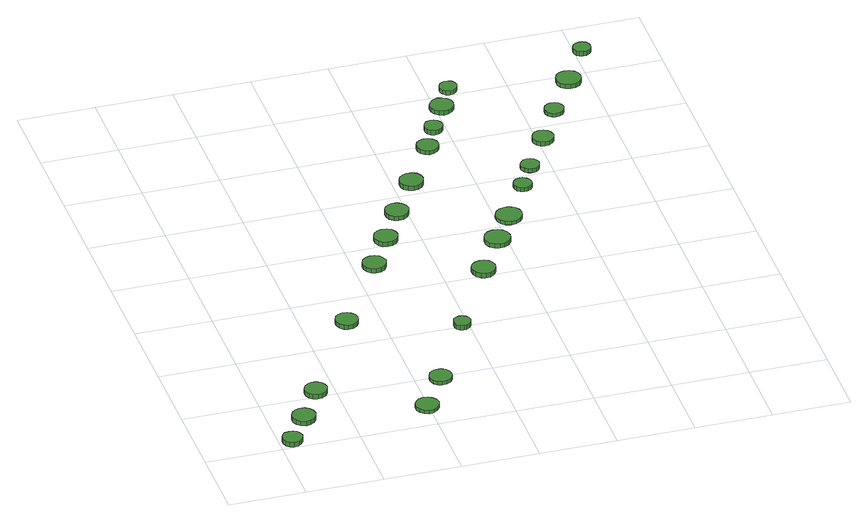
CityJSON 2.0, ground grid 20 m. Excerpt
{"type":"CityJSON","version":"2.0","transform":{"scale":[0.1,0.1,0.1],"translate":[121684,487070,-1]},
"CityObjects":{
"tree1":{"type":"SolitaryVegetationObject","attributes":{"function":"something"},"geometry":[{"type":"MultiSurface","lod":"1","boundaries":[[[0,1,2,3,4,5,6,7,8,9,10,11,12,13,14]],[[15,16,17,18,19,20,21,22,23,24,25,26,27,28,29]],[[0,29,28,1]],[[1,28,27,2]],[[2,27,26,3]],[[3,26,25,4]],[[4,25,24,5]],[[5,24,23,6]],[[6,23,22,7]],[[7,22,21,8]],[[8,21,20,9]],[[9,20,19,10]],[[10,19,18,11]],[[11,18,17,12]],[[12,17,16,13]],[[13,16,15,14]],[[14,15,29,0]]]}]},
"tree2":{"type":"SolitaryVegetationObject","attributes":{"function":"something"},"geometry":[{"type":"MultiSurface","lod":"1","boundaries":[[[30,31,32,33,34,35,36,37,38,39,40,41,42,43,44]],[[45,46,47,48,49,50,51,52,53,54,55,56,57,58,59]],[[30,59,58,31]],[[31,58,57,32]],[[32,57,56,33]],[[33,56,55,34]],[[34,55,54,35]],[[35,54,53,36]],[[36,53,52,37]],[[37,52,51,38]],[[38,51,50,39]],[[39,50,49,40]],[[40,49,48,41]],[[41,48,47,42]],[[42,47,46,43]],[[43,46,45,44]],[[44,45,59,30]]]}]},
"tree3":{"type":"SolitaryVegetationObject","attributes":{"function":"something"},"geometry":[{"type":"MultiSurface","lod":"1","boundaries":[[[60,61,62,63,64,65,66,67,68,69,70,71,72,73,74]],[[75,76,77,78,79,80,81,82,83,84,85,86,87,88,89]],[[60,89,88,61]],[[61,88,87,62]],[[62,87,86,63]],[[63,86,85,64]],[[64,85,84,65]],[[65,84,83,66]],[[66,83,82,67]],[[67,82,81,68]],[[68,81,80,69]],[[69,80,79,70]],[[70,79,78,71]],[[71,78,77,72]],[[72,77,76,73]],[[73,76,75,74]],[[74,75,89,60]]]}]},
"tree4":{"type":"SolitaryVegetationObject","attributes":{"function":"something"},"geometry":[{"type":"MultiSurface","lod":"1","boundaries":[[[90,91,92,93,94,95,96,97,98,99,100,101,102,103,104]],[[105,106,107,108,109,110,111,112,113,114,115,116,117,118,119]],[[90,119,118,91]],[[91,118,117,92]],[[92,117,116,93]],[[93,116,115,94]],[[94,115,114,95]],[[95,114,113,96]],[[96,113,112,97]],[[97,112,111,98]],[[98,111,110,99]],[[99,110,109,100]],[[100,109,108,101]],[[101,108,107,102]],[[102,107,106,103]],[[103,106,105,104]],[[104,105,119,90]]]}]},
"tree5":{"type":"SolitaryVegetationObject","attributes":{"function":"something"},"geometry":[{"type":"MultiSurface","lod":"1","boundaries":[[[120,121,122,123,124,125,126,127,128,129,130,131,132,133,134]],[[135,136,137,138,139,140,141,142,143,144,145,146,147,148,149]],[[120,149,148,121]],[[121,148,147,122]],[[122,147,146,123]],[[123,146,145,124]],[[124,145,144,125]],[[125,144,143,126]],[[126,143,142,127]],[[127,142,141,128]],[[128,141,140,129]],[[129,140,139,130]],[[130,139,138,131]],[[131,138,137,132]],[[132,137,136,133]],[[133,136,135,134]],[[134,135,149,120]]]}]},
"tree6":{"type":"SolitaryVegetationObject","attributes":{"function":"something"},"geometry":[{"type":"MultiSurface","lod":"1","boundaries":[[[150,151,152,153,154,155,156,157,158,159,160,161,162,163,164]],[[165,166,167,168,169,170,171,172,173,174,175,176,177,178,179]],[[150,179,178,151]],[[151,178,177,152]],[[152,177,176,153]],[[153,176,175,154]],[[154,175,174,155]],[[155,174,173,156]],[[156,173,172,157]],[[157,172,171,158]],[[158,171,170,159]],[[159,170,169,160]],[[160,169,168,161]],[[161,168,167,162]],[[162,167,166,163]],[[163,166,165,164]],[[164,165,179,150]]]}]},
"tree7":{"type":"SolitaryVegetationObject","attributes":{"function":"something"},"geometry":[{"type":"MultiSurface","lod":"1","boundaries":[[[180,181,182,183,184,185,186,187,188,189,190,191,192,193,194]],[[195,196,197,198,199,200,201,202,203,204,205,206,207,208,209]],[[180,209,208,181]],[[181,208,207,182]],[[182,207,206,183]],[[183,206,205,184]],[[184,205,204,185]],[[185,204,203,186]],[[186,203,202,187]],[[187,202,201,188]],[[188,201,200,189]],[[189,200,199,190]],[[190,199,198,191]],[[191,198,197,192]],[[192,197,196,193]],[[193,196,195,194]],[[194,195,209,180]]]}]},
"tree8":{"type":"SolitaryVegetationObject","attributes":{"function":"something"},"geometry":[{"type":"MultiSurface","lod":"1","boundaries":[[[210,211,212,213,214,215,216,217,218,219,220,221,222,223,224]],[[225,226,227,228,229,230,231,232,233,234,235,236,237,238,239]],[[210,239,238,211]],[[211,238,237,212]],[[212,237,236,213]],[[213,236,235,214]],[[214,235,234,215]],[[215,234,233,216]],[[216,233,232,217]],[[217,232,231,218]],[[218,231,230,219]],[[219,230,229,220]],[[220,229,228,221]],[[221,228,227,222]],[[222,227,226,223]],[[223,226,225,224]],[[224,225,239,210]]]}]},
"tree9":{"type":"SolitaryVegetationObject","attributes":{"function":"something"},"geometry":[{"type":"MultiSurface","lod":"1","boundaries":[[[240,241,242,243,244,245,246,247,248,249,250,251,252,253,254]],[[255,256,257,258,259,260,261,262,263,264,265,266,267,268,269]],[[240,269,268,241]],[[241,268,267,242]],[[242,267,266,243]],[[243,266,265,244]],[[244,265,264,245]],[[245,264,263,246]],[[246,263,262,247]],[[247,262,261,248]],[[248,261,260,249]],[[249,260,259,250]],[[250,259,258,251]],[[251,258,257,252]],[[252,257,256,253]],[[253,256,255,254]],[[254,255,269,240]]]}]},
"tree10":{"type":"SolitaryVegetationObject","attributes":{"function":"something"},"geometry":[{"type":"MultiSurface","lod":"1","boundaries":[[[270,271,272,273,274,275,276,277,278,279,280,281,282,283,284]],[[285,286,287,288,289,290,291,292,293,294,295,296,297,298,299]],[[270,299,298,271]],[[271,298,297,272]],[[272,297,296,273]],[[273,296,295,274]],[[274,295,294,275]],[[275,294,293,276]],[[276,293,292,277]],[[277,292,291,278]],[[278,291,290,279]],[[279,290,289,280]],[[280,289,288,281]],[[281,288,287,282]],[[282,287,286,283]],[[283,286,285,284]],[[284,285,299,270]]]}]},
"tree11":{"type":"SolitaryVegetationObject","attributes":{"function":"something"},"geometry":[{"type":"MultiSurface","lod":"1","boundaries":[[[300,301,302,303,304,305,306,307,308,309,310,311,312,313,314]],[[315,316,317,318,319,320,321,322,323,324,325,326,327,328,329]],[[300,329,328,301]],[[301,328,327,302]],[[302,327,326,303]],[[303,326,325,304]],[[304,325,324,305]],[[305,324,323,306]],[[306,323,322,307]],[[307,322,321,308]],[[308,321,320,309]],[[309,320,319,310]],[[310,319,318,311]],[[311,318,317,312]],[[312,317,316,313]],[[313,316,315,314]],[[314,315,329,300]]]}]},
"tree12":{"type":"SolitaryVegetationObject","attributes":{"function":"something"},"geometry":[{"type":"MultiSurface","lod":"1","boundaries":[[[330,331,332,333,334,335,336,337,338,339,340,341,342,343,344]],[[345,346,347,348,349,350,351,352,353,354,355,356,357,358,359]],[[330,359,358,331]],[[331,358,357,332]],[[332,357,356,333]],[[333,356,355,334]],[[334,355,354,335]],[[335,354,353,336]],[[336,353,352,337]],[[337,352,351,338]],[[338,351,350,339]],[[339,350,349,340]],[[340,349,348,341]],[[341,348,347,342]],[[342,347,346,343]],[[343,346,345,344]],[[344,345,359,330]]]}]},
"tree13":{"type":"SolitaryVegetationObject","attributes":{"function":"something"},"geometry":[{"type":"MultiSurface","lod":"1","boundaries":[[[360,361,362,363,364,365,366,367,368,369,370,371,372,373,374]],[[375,376,377,378,379,380,381,382,383,384,385,386,387,388,389]],[[360,389,388,361]],[[361,388,387,362]],[[362,387,386,363]],[[363,386,385,364]],[[364,385,384,365]],[[365,384,383,366]],[[366,383,382,367]],[[367,382,381,368]],[[368,381,380,369]],[[369,380,379,370]],[[370,379,378,371]],[[371,378,377,372]],[[372,377,376,373]],[[373,376,375,374]],[[374,375,389,360]]]}]},
"tree14":{"type":"SolitaryVegetationObject","attributes":{"function":"something"},"geometry":[{"type":"MultiSurface","lod":"1","boundaries":[[[390,391,392,393,394,395,396,397,398,399,400,401,402,403,404]],[[405,406,407,408,409,410,411,412,413,414,415,416,417,418,419]],[[390,419,418,391]],[[391,418,417,392]],[[392,417,416,393]],[[393,416,415,394]],[[394,415,414,395]],[[395,414,413,396]],[[396,413,412,397]],[[397,412,411,398]],[[398,411,410,399]],[[399,410,409,400]],[[400,409,408,401]],[[401,408,407,402]],[[402,407,406,403]],[[403,406,405,404]],[[404,405,419,390]]]}]},
"tree15":{"type":"SolitaryVegetationObject","attributes":{"function":"something"},"geometry":[{"type":"MultiSurface","lod":"1","boundaries":[[[420,421,422,423,424,425,426,427,428,429,430,431,432,433,434]],[[435,436,437,438,439,440,441,442,443,444,445,446,447,448,449]],[[420,449,448,421]],[[421,448,447,422]],[[422,447,446,423]],[[423,446,445,424]],[[424,445,444,425]],[[425,444,443,426]],[[426,443,442,427]],[[427,442,441,428]],[[428,441,440,429]],[[429,440,439,430]],[[430,439,438,431]],[[431,438,437,432]],[[432,437,436,433]],[[433,436,435,434]],[[434,435,449,420]]]}]},
"tree16":{"type":"SolitaryVegetationObject","attributes":{"function":"something"},"geometry":[{"type":"MultiSurface","lod":"1","boundaries":[[[450,451,452,453,454,455,456,457,458,459,460,461,462,463,464]],[[465,466,467,468,469,470,471,472,473,474,475,476,477,478,479]],[[450,479,478,451]],[[451,478,477,452]],[[452,477,476,453]],[[453,476,475,454]],[[454,475,474,455]],[[455,474,473,456]],[[456,473,472,457]],[[457,472,471,458]],[[458,471,470,459]],[[459,470,469,460]],[[460,469,468,461]],[[461,468,467,462]],[[462,467,466,463]],[[463,466,465,464]],[[464,465,479,450]]]}]},
"tree17":{"type":"SolitaryVegetationObject","attributes":{"function":"something"},"geometry":[{"type":"MultiSurface","lod":"1","boundaries":[[[480,481,482,483,484,485,486,487,488,489,490,491,492,493,494]],[[495,496,497,498,499,500,501,502,503,504,505,506,507,508,509]],[[480,509,508,481]],[[481,508,507,482]],[[482,507,506,483]],[[483,506,505,484]],[[484,505,504,485]],[[485,504,503,486]],[[486,503,502,487]],[[487,502,501,488]],[[488,501,500,489]],[[489,500,499,490]],[[490,499,498,491]],[[491,498,497,492]],[[492,497,496,493]],[[493,496,495,494]],[[494,495,509,480]]]}]},
"tree18":{"type":"SolitaryVegetationObject","attributes":{"function":"something"},"geometry":[{"type":"MultiSurface","lod":"1","boundaries":[[[510,511,512,513,514,515,516,517,518,519,520,521,522,523,524]],[[525,526,527,528,529,530,531,532,533,534,535,536,537,538,539]],[[510,539,538,511]],[[511,538,537,512]],[[512,537,536,513]],[[513,536,535,514]],[[514,535,534,515]],[[515,534,533,516]],[[516,533,532,517]],[[517,532,531,518]],[[518,531,530,519]],[[519,530,529,520]],[[520,529,528,521]],[[521,528,527,522]],[[522,527,526,523]],[[523,526,525,524]],[[524,525,539,510]]]}]},
"tree19":{"type":"SolitaryVegetationObject","attributes":{"function":"something"},"geometry":[{"type":"MultiSurface","lod":"1","boundaries":[[[540,541,542,543,544,545,546,547,548,549,550,551,552,553,554]],[[555,556,557,558,559,560,561,562,563,564,565,566,567,568,569]],[[540,569,568,541]],[[541,568,567,542]],[[542,567,566,543]],[[543,566,565,544]],[[544,565,564,545]],[[545,564,563,546]],[[546,563,562,547]],[[547,562,561,548]],[[548,561,560,549]],[[549,560,559,550]],[[550,559,558,551]],[[551,558,557,552]],[[552,557,556,553]],[[553,556,555,554]],[[554,555,569,540]]]}]},
"tree20":{"type":"SolitaryVegetationObject","attributes":{"function":"something"},"geometry":[{"type":"MultiSurface","lod":"1","boundaries":[[[570,571,572,573,574,575,576,577,578,579,580,581,582,583,584]],[[585,586,587,588,589,590,591,592,593,594,595,596,597,598,599]],[[570,599,598,571]],[[571,598,597,572]],[[572,597,596,573]],[[573,596,595,574]],[[574,595,594,575]],[[575,594,593,576]],[[576,593,592,577]],[[577,592,591,578]],[[578,591,590,579]],[[579,590,589,580]],[[580,589,588,581]],[[581,588,587,582]],[[582,587,586,583]],[[583,586,585,584]],[[584,585,599,570]]]}]},
"tree21":{"type":"SolitaryVegetationObject","attributes":{"function":"something"},"geometry":[{"type":"MultiSurface","lod":"1","boundaries":[[[600,601,602,603,604,605,606,607,608,609,610,611,612,613,614]],[[615,616,617,618,619,620,621,622,623,624,625,626,627,628,629]],[[600,629,628,601]],[[601,628,627,602]],[[602,627,626,603]],[[603,626,625,604]],[[604,625,624,605]],[[605,624,623,606]],[[606,623,622,607]],[[607,622,621,608]],[[608,621,620,609]],[[609,620,619,610]],[[610,619,618,611]],[[611,618,617,612]],[[612,617,616,613]],[[613,616,615,614]],[[614,615,629,600]]]}]},
"tree22":{"type":"SolitaryVegetationObject","attributes":{"function":"something"},"geometry":[{"type":"MultiSurface","lod":"1","boundaries":[[[630,631,632,633,634,635,636,637,638,639,640,641,642,643,644]],[[645,646,647,648,649,650,651,652,653,654,655,656,657,658,659]],[[630,659,658,631]],[[631,658,657,632]],[[632,657,656,633]],[[633,656,655,634]],[[634,655,654,635]],[[635,654,653,636]],[[636,653,652,637]],[[637,652,651,638]],[[638,651,650,639]],[[639,650,649,640]],[[640,649,648,641]],[[641,648,647,642]],[[642,647,646,643]],[[643,646,645,644]],[[644,645,659,630]]]}]},
"tree23":{"type":"SolitaryVegetationObject","attributes":{"function":"something"},"geometry":[{"type":"MultiSurface","lod":"1","boundaries":[[[660,661,662,663,664,665,666,667,668,669,670,671,672,673,674]],[[675,676,677,678,679,680,681,682,683,684,685,686,687,688,689]],[[660,689,688,661]],[[661,688,687,662]],[[662,687,686,663]],[[663,686,685,664]],[[664,685,684,665]],[[665,684,683,666]],[[666,683,682,667]],[[667,682,681,668]],[[668,681,680,669]],[[669,680,679,670]],[[670,679,678,671]],[[671,678,677,672]],[[672,677,676,673]],[[673,676,675,674]],[[674,675,689,660]]]}]},
"tree24":{"type":"SolitaryVegetationObject","attributes":{"function":"something"},"geometry":[{"type":"MultiSurface","lod":"1","boundaries":[[[690,691,692,693,694,695,696,697,698,699,700,701,702,703,704]],[[705,706,707,708,709,710,711,712,713,714,715,716,717,718,719]],[[690,719,718,691]],[[691,718,717,692]],[[692,717,716,693]],[[693,716,715,694]],[[694,715,714,695]],[[695,714,713,696]],[[696,713,712,697]],[[697,712,711,698]],[[698,711,710,699]],[[699,710,709,700]],[[700,709,708,701]],[[701,708,707,702]],[[702,707,706,703]],[[703,706,705,704]],[[704,705,719,690]]]}]}
},
"vertices":[
[59,26,20],[56,37,20],[50,46,20],[41,51,20],[30,52,20],[19,49,20],[11,41,20],[7,32,20],[7,21,20],[11,11,20],[19,3,20],[30,0,20],[41,1,20],[50,7,20],[56,15,20],[56,15,7],[50,7,7],[41,1,7],[30,0,7],[19,3,7],[11,11,7],[7,21,7],[7,32,7],[11,41,7],[19,49,7],[30,52,7],[41,51,7],[50,46,7],[56,37,7],[59,26,7],
[119,115,19],[116,127,19],[109,137,19],[98,144,19],[85,145,19],[73,141,19],[64,133,19],[58,121,19],[58,108,19],[64,97,19],[73,88,19],[85,84,19],[98,86,19],[109,92,19],[116,102,19],[116,102,6],[109,92,6],[98,86,6],[85,84,6],[73,88,6],[64,97,6],[58,108,6],[58,121,6],[64,133,6],[73,141,6],[85,145,6],[98,144,6],[109,137,6],[116,127,6],[119,115,6],
[180,219,19],[177,231,19],[170,241,19],[159,247,19],[147,248,19],[136,244,19],[127,236,19],[122,225,19],[122,213,19],[127,202,19],[136,194,19],[147,190,19],[159,191,19],[170,197,19],[177,207,19],[177,207,6],[170,197,6],[159,191,6],[147,190,6],[136,194,6],[127,202,6],[122,213,6],[122,225,6],[127,236,6],[136,244,6],[147,248,6],[159,247,6],[170,241,6],[177,231,6],[180,219,6],
[426,79,15],[423,92,15],[415,102,15],[405,108,15],[392,110,15],[380,106,15],[371,97,15],[365,86,15],[365,73,15],[371,61,15],[380,53,15],[392,49,15],[405,50,15],[415,57,15],[423,67,15],[423,67,5],[415,57,5],[405,50,5],[392,49,5],[380,53,5],[371,61,5],[365,73,5],[365,86,5],[371,97,5],[380,106,5],[392,110,5],[405,108,5],[415,102,5],[423,92,5],[426,79,5],
[341,490,22],[338,502,22],[331,512,22],[321,518,22],[308,520,22],[297,516,22],[288,508,22],[283,497,22],[283,484,22],[288,473,22],[297,465,22],[308,461,22],[321,462,22],[331,469,22],[338,478,22],[338,478,10],[331,469,10],[321,462,10],[308,461,10],[297,465,10],[288,473,10],[283,484,10],[283,497,10],[288,508,10],[297,516,10],[308,520,10],[321,518,10],[331,512,10],[338,502,10],[341,490,10],
[492,192,15],[490,204,15],[483,214,15],[472,220,15],[460,221,15],[449,217,15],[440,209,15],[435,198,15],[435,186,15],[440,175,15],[449,167,15],[460,164,15],[472,165,15],[483,171,15],[490,181,15],[490,181,5],[483,171,5],[472,165,5],[460,164,5],[449,167,5],[440,175,5],[435,186,5],[435,198,5],[440,209,5],[449,217,5],[460,221,5],[472,220,5],[483,214,5],[490,204,5],[492,192,5],
[480,711,24],[477,723,24],[470,734,24],[459,740,24],[446,741,24],[434,737,24],[424,729,24],[419,717,24],[419,705,24],[424,693,24],[434,684,24],[446,680,24],[459,682,24],[470,688,24],[477,698,24],[477,698,12],[470,688,12],[459,682,12],[446,680,12],[434,684,12],[424,693,12],[419,705,12],[419,717,12],[424,729,12],[434,737,12],[446,741,12],[459,740,12],[470,734,12],[477,723,12],[480,711,12],
[603,397,24],[601,407,24],[596,414,24],[587,419,24],[578,420,24],[569,417,24],[562,411,24],[559,402,24],[559,393,24],[562,384,24],[569,378,24],[578,375,24],[587,376,24],[596,381,24],[601,388,24],[601,388,11],[596,381,11],[587,376,11],[578,375,11],[569,378,11],[562,384,11],[559,393,11],[559,402,11],[562,411,11],[569,417,11],[578,420,11],[587,419,11],[596,414,11],[601,407,11],[603,397,11],
[544,824,19],[541,836,19],[534,847,19],[523,853,19],[510,854,19],[498,851,19],[488,842,19],[483,830,19],[483,818,19],[488,806,19],[498,797,19],[510,794,19],[523,795,19],[534,801,19],[541,812,19],[541,812,6],[534,801,6],[523,795,6],[510,794,6],[498,797,6],[488,806,6],[483,818,6],[483,830,6],[488,842,6],[498,851,6],[510,854,6],[523,853,6],[534,847,6],[541,836,6],[544,824,6],
[604,930,17],[601,943,17],[594,953,17],[583,960,17],[570,961,17],[558,957,17],[548,948,17],[543,937,17],[543,924,17],[548,912,17],[558,904,17],[570,900,17],[583,901,17],[594,908,17],[601,918,17],[601,918,5],[594,908,5],[583,901,5],[570,900,5],[558,904,5],[548,912,5],[543,924,5],[543,937,5],[548,948,5],[558,957,5],[570,961,5],[583,960,5],[594,953,5],[601,943,5],[604,930,5],
[732,614,24],[729,626,24],[722,636,24],[711,643,24],[698,644,24],[686,640,24],[676,632,24],[671,620,24],[671,607,24],[676,596,24],[686,587,24],[698,583,24],[711,584,24],[722,591,24],[729,601,24],[729,601,11],[722,591,11],[711,584,11],[698,583,11],[686,587,11],[676,596,11],[671,607,11],[671,620,11],[676,632,11],[686,640,11],[698,644,11],[711,643,11],[722,636,11],[729,626,11],[732,614,11],
[677,1048,18],[674,1060,18],[667,1071,18],[656,1077,18],[643,1078,18],[631,1074,18],[621,1066,18],[616,1054,18],[616,1041,18],[621,1030,18],[631,1021,18],[643,1017,18],[656,1019,18],[667,1025,18],[674,1035,18],[674,1035,5],[667,1025,5],[656,1019,5],[643,1017,5],[631,1021,5],[621,1030,5],[616,1041,5],[616,1054,5],[621,1066,5],[631,1074,5],[643,1078,5],[656,1077,5],[667,1071,5],[674,1060,5],[677,1048,5],
[808,741,18],[805,755,18],[797,766,18],[785,773,18],[771,774,18],[758,770,18],[748,761,18],[742,748,18],[742,734,18],[748,721,18],[758,712,18],[771,708,18],[785,709,18],[797,716,18],[805,727,18],[805,727,6],[797,716,6],[785,709,6],[771,708,6],[758,712,6],[748,721,6],[742,734,6],[742,748,6],[748,761,6],[758,770,6],[771,774,6],[785,773,6],[797,766,6],[805,755,6],[808,741,6],
[866,833,16],[863,847,16],[855,858,16],[842,865,16],[829,866,16],[815,862,16],[805,853,16],[799,840,16],[799,826,16],[805,813,16],[815,804,16],[829,800,16],[842,801,16],[855,808,16],[863,819,16],[863,819,6],[855,808,6],[842,801,6],[829,800,6],[815,804,6],[805,813,6],[799,826,6],[799,840,6],[805,853,6],[815,862,6],[829,866,6],[842,865,6],[855,858,6],[863,847,6],[866,833,6],
[759,1189,16],[756,1200,16],[749,1210,16],[739,1216,16],[727,1217,16],[716,1213,16],[707,1205,16],[702,1195,16],[702,1183,16],[707,1172,16],[716,1164,16],[727,1160,16],[739,1162,16],[749,1168,16],[756,1177,16],[756,1177,5],[749,1168,5],[739,1162,5],[727,1160,5],[716,1164,5],[707,1172,5],[702,1183,5],[702,1195,5],[707,1205,5],[716,1213,5],[727,1217,5],[739,1216,5],[749,1210,5],[756,1200,5],[759,1189,5],
[792,1265,18],[790,1275,18],[784,1283,18],[776,1288,18],[766,1289,18],[756,1286,18],[749,1279,18],[745,1270,18],[745,1260,18],[749,1251,18],[756,1244,18],[766,1241,18],[776,1242,18],[784,1247,18],[790,1255,18],[790,1255,5],[784,1247,5],[776,1242,5],[766,1241,5],[756,1244,5],[749,1251,5],[745,1260,5],[745,1270,5],[749,1279,5],[756,1286,5],[766,1289,5],[776,1288,5],[784,1283,5],[790,1275,5],[792,1265,5],
[929,957,16],[927,967,16],[921,975,16],[912,980,16],[903,981,16],[893,978,16],[886,971,16],[882,962,16],[882,952,16],[886,943,16],[893,937,16],[903,934,16],[912,935,16],[921,939,16],[927,947,16],[927,947,5],[921,939,5],[912,935,5],[903,934,5],[893,937,5],[886,943,5],[882,952,5],[882,962,5],[886,971,5],[893,978,5],[903,981,5],[912,980,5],[921,975,5],[927,967,5],[929,957,5],
[845,1349,17],[843,1362,17],[835,1372,17],[824,1378,17],[812,1380,17],[800,1376,17],[791,1367,17],[785,1356,17],[785,1343,17],[791,1332,17],[800,1323,17],[812,1319,17],[824,1321,17],[835,1327,17],[843,1337,17],[843,1337,5],[835,1327,5],[824,1321,5],[812,1319,5],[800,1323,5],[791,1332,5],[785,1343,5],[785,1356,5],[791,1367,5],[800,1376,5],[812,1380,5],[824,1378,5],[835,1372,5],[843,1362,5],[845,1349,5],
[971,1034,16],[969,1043,16],[963,1052,16],[955,1057,16],[945,1058,16],[935,1055,16],[928,1048,16],[923,1039,16],[923,1029,16],[928,1019,16],[935,1013,16],[945,1010,16],[955,1011,16],[963,1016,16],[969,1024,16],[969,1024,5],[963,1016,5],[955,1011,5],[945,1010,5],[935,1013,5],[928,1019,5],[923,1029,5],[923,1039,5],[928,1048,5],[935,1055,5],[945,1058,5],[955,1057,5],[963,1052,5],[969,1043,5],[971,1034,5],
[877,1425,17],[875,1434,17],[870,1442,17],[861,1446,17],[852,1447,17],[843,1444,17],[836,1438,17],[832,1429,17],[832,1420,17],[836,1412,17],[843,1405,17],[852,1402,17],[861,1403,17],[870,1408,17],[875,1416,17],[875,1416,5],[870,1408,5],[861,1403,5],[852,1402,5],[843,1405,5],[836,1412,5],[832,1420,5],[832,1429,5],[836,1438,5],[843,1444,5],[852,1447,5],[861,1446,5],[870,1442,5],[875,1434,5],[877,1425,5],
[1041,1142,17],[1038,1153,17],[1032,1163,17],[1022,1168,17],[1010,1170,17],[999,1166,17],[991,1158,17],[986,1148,17],[986,1136,17],[991,1126,17],[999,1118,17],[1010,1115,17],[1022,1116,17],[1032,1122,17],[1038,1131,17],[1038,1131,5],[1032,1122,5],[1022,1116,5],[1010,1115,5],[999,1118,5],[991,1126,5],[986,1136,5],[986,1148,5],[991,1158,5],[999,1166,5],[1010,1170,5],[1022,1168,5],[1032,1163,5],[1038,1153,5],[1041,1142,5],
[1101,1256,16],[1099,1266,16],[1093,1275,16],[1084,1280,16],[1073,1281,16],[1064,1278,16],[1056,1271,16],[1052,1262,16],[1052,1251,16],[1056,1242,16],[1064,1235,16],[1073,1232,16],[1084,1233,16],[1093,1238,16],[1099,1246,16],[1099,1246,5],[1093,1238,5],[1084,1233,5],[1073,1232,5],[1064,1235,5],[1056,1242,5],[1052,1251,5],[1052,1262,5],[1056,1271,5],[1064,1278,5],[1073,1281,5],[1084,1280,5],[1093,1275,5],[1099,1266,5],[1101,1256,5],
[1181,1375,17],[1179,1388,17],[1171,1399,17],[1159,1406,17],[1146,1407,17],[1133,1403,17],[1123,1394,17],[1117,1382,17],[1117,1368,17],[1123,1356,17],[1133,1347,17],[1146,1343,17],[1159,1344,17],[1171,1351,17],[1179,1362,17],[1179,1362,5],[1171,1351,5],[1159,1344,5],[1146,1343,5],[1133,1347,5],[1123,1356,5],[1117,1368,5],[1117,1382,5],[1123,1394,5],[1133,1403,5],[1146,1407,5],[1159,1406,5],[1171,1399,5],[1179,1388,5],[1181,1375,5],
[1242,1495,19],[1240,1504,19],[1235,1512,19],[1226,1516,19],[1217,1517,19],[1208,1514,19],[1201,1508,19],[1197,1499,19],[1197,1490,19],[1201,1481,19],[1208,1475,19],[1217,1472,19],[1226,1473,19],[1235,1478,19],[1240,1485,19],[1240,1485,6],[1235,1478,6],[1226,1473,6],[1217,1472,6],[1208,1475,6],[1201,1481,6],[1197,1490,6],[1197,1499,6],[1201,1508,6],[1208,1514,6],[1217,1517,6],[1226,1516,6],[1235,1512,6],[1240,1504,6],[1242,1495,6]
]}
